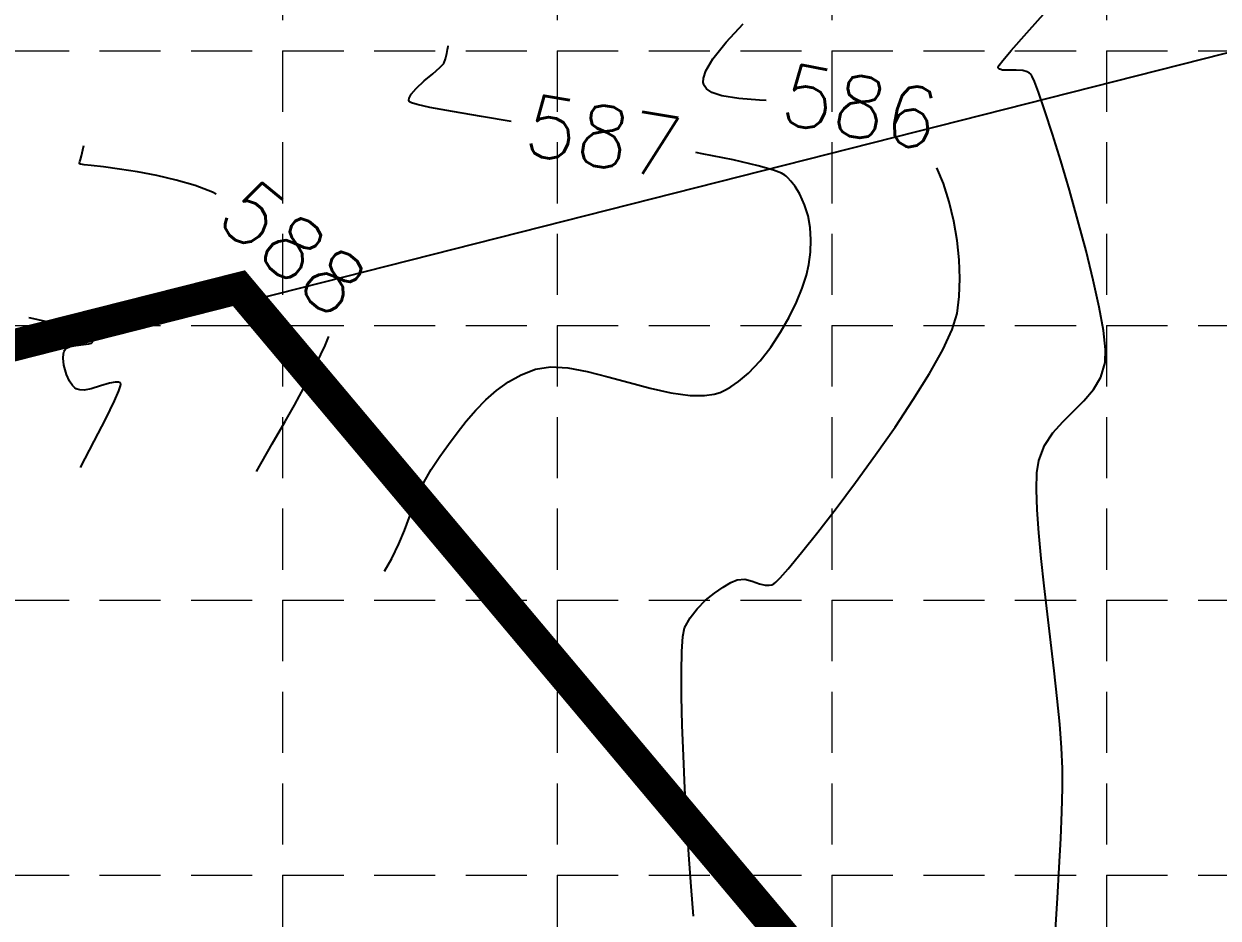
# Model space of a CAD drawing. Header units: inches. Extents: x 2547543 to 2548696, y 7125653 to 7126375.
# Drawn here: x 2548228.6 to 2548306.9, y 7126137.6 to 7126196.1 of the extents above; entities that cross this region are included whole.
import ezdxf

# ---------------------------------------------------------------- set-up
doc = ezdxf.new("R2010")
doc.units = ezdxf.units.IN
doc.header["$MEASUREMENT"] = 0
doc.linetypes.add('HIDDEN', pattern=[0.375, 0.25, -0.125])
for name, color, linetype in [('CONT-MJR', 6, 'Continuous'), ('CONT-MNR', 14, 'Continuous'), ('GRID', 254, 'HIDDEN'), ('LIMITS OF DISTURBANCE', 1, 'HIDDEN'), ('V-AREA', 6, 'Continuous'), ('V-PROP-SUBD-N', 7, 'Continuous')]:
    doc.layers.add(name, color=color, linetype=linetype)
doc.styles.add('L80', font='simplex', dxfattribs={"height": 3.2})

msp = doc.modelspace()

# ---------------------------------------------------------------- linework, layer by layer
at = {"layer": 'CONT-MJR', "color": 35, "elevation": 585}
for points in [[(2548294.350585041, 7126195.540499634), (2548295.635276251, 7126196.959908655)], [(2548292.48214454, 7126193.276319221), (2548292.486156553, 7126193.305451443)], [(2548292.504406761, 7126193.23159874), (2548292.48214454, 7126193.276319221)], [(2548292.553393741, 7126193.423705539), (2548292.792846695, 7126193.741330784)], [(2548294.095188498, 7126193.071813292), (2548293.66781942, 7126193.103273584)], [(2548294.379887577, 7126192.996397784), (2548294.095188498, 7126193.071813292)], [(2548294.53966165, 7126192.910559118), (2548294.379887577, 7126192.996397784)], [(2548296.043243716, 7126188.912119793), (2548295.547052102, 7126190.435447294)], [(2548297.712992261, 7126183.259826157), (2548297.15252074, 7126185.248000335)], [(2548298.714066591, 7126179.352793347), (2548298.242276526, 7126181.269320865)], [(2548299.102055511, 7126177.586552494), (2548298.714066591, 7126179.352793347)], [(2548299.37993634, 7126176.046907193), (2548299.102055511, 7126177.586552494)], [(2548299.500145948, 7126173.952638806), (2548299.521402135, 7126174.810166334)], [(2548299.205054027, 7126172.993442809), (2548299.500145948, 7126173.952638806)], [(2548295.139671716, 7126167.531978602), (2548295.523204461, 7126168.505905026)], [(2548295.031647637, 7126164.308506386), (2548294.985264896, 7126165.635524446)], [(2548296.158646449, 7126153.743209968), (2548295.939737932, 7126155.599719403)], [(2548296.69217795, 7126147.363176379), (2548296.638094706, 7126148.715573497)], [(2548296.688901187, 7126146.069034855), (2548296.69217795, 7126147.363176379)], [(2548296.649126261, 7126144.525668848), (2548296.688901187, 7126146.069034855)], [(2548296.372040232, 7126138.860886397), (2548296.484573011, 7126140.875528372)]]:
    msp.add_lwpolyline(points, dxfattribs=at)
at = {"layer": 'CONT-MJR', "color": 35, "extrusion": (0.7500663132746869, -0.661362627981442, 0), "elevation": -2801609.661492436}
msp.add_lwpolyline([(7030464.343946638, 585.0000000000005), (7030465.865310263, 585.0000000000005)], dxfattribs=at)
at = {"layer": 'CONT-MJR', "color": 35, "extrusion": (0.7663885454097424, -0.6423773014862365, 0), "elevation": -2624722.698636268}
msp.add_lwpolyline([(7098398.703392197, 585), (7098399.562023564, 585)], dxfattribs=at)
at = {"layer": 'CONT-MJR', "color": 35, "extrusion": (0.8693069770910647, -0.4942725761973802, 0), "elevation": -1307033.485681382}
msp.add_lwpolyline([(7454400.652565604, 585), (7454400.788598211, 585)], dxfattribs=at)
at = {"layer": 'CONT-MJR', "color": 35, "extrusion": (0.6429453328231329, 0.7659120700191054, 0), "elevation": 7096450.181746434}
msp.add_lwpolyline([(2629984.588540595, 585.0000000000009), (2629984.691987856, 585.0000000000009)], dxfattribs=at)
at = {"layer": 'CONT-MJR', "color": 35, "extrusion": (-0.2667737034092264, -0.9637591977093274, 0), "elevation": -7547751.657414168}
msp.add_lwpolyline([(554859.6739706337, 585.0000000000009), (554859.4740758555, 585.0000000000009)], dxfattribs=at)
at = {"layer": 'CONT-MJR', "color": 35, "extrusion": (-0.04152794429171947, -0.9991373428327578, 0), "elevation": -7225871.010650834}
msp.add_lwpolyline([(2250158.681345728, 585.0000000000005), (2250158.322703749, 585.0000000000005)], dxfattribs=at)
at = {"layer": 'CONT-MJR', "color": 35, "extrusion": (0.01201363805304418, -0.9999278336463739, 0), "elevation": -7095064.554124039}
msp.add_lwpolyline([(2633721.271396273, 585), (2633720.738159663, 585)], dxfattribs=at)
at = {"layer": 'CONT-MJR', "color": 35, "extrusion": (0.6325179121034061, 0.7745457319412119, 0), "elevation": 7131404.245514587}
msp.add_lwpolyline([(2533673.913445571, 585.0000000000005), (2533674.001608921, 585.0000000000005)], dxfattribs=at)
at = {"layer": 'CONT-MJR', "color": 35, "extrusion": (0.7747527597575011, 0.6322643128060731, 0), "elevation": 6479935.70844304}
msp.add_lwpolyline([(3909841.797986623, 585), (3909841.84169422, 585)], dxfattribs=at)
at = {"layer": 'CONT-MJR', "color": 35, "extrusion": (0.8720122737419141, 0.4894840083633553, 0), "elevation": 5710301.625698799}
msp.add_lwpolyline([(4966777.983494515, 585.0000000000009), (4966778.132187926, 585.0000000000009)], dxfattribs=at)
at = {"layer": 'CONT-MJR', "color": 35, "extrusion": (0.915193585574199, 0.4030145170137686, 0), "elevation": 5204142.076868122}
msp.add_lwpolyline([(5494845.707811688, 585), (5494846.079514407, 585)], dxfattribs=at)
at = {"layer": 'CONT-MJR', "color": 35, "extrusion": (0.934437953630086, 0.3561259760472654, 0), "elevation": 4919045.639044395}
msp.add_lwpolyline([(5751469.855118863, 585), (5751470.604105016, 585)], dxfattribs=at)
at = {"layer": 'CONT-MJR', "color": 35, "extrusion": (0.9446707965182337, 0.3280199478775735, 0), "elevation": 4744832.999398662}
msp.add_lwpolyline([(5896012.222273933, 585), (5896013.509241663, 585)], dxfattribs=at)
at = {"layer": 'CONT-MJR', "color": 35, "extrusion": (0.9551567477639711, 0.296100636947903, 0), "elevation": 4544091.236894218}
msp.add_lwpolyline([(6052073.506755159, 585.0000000000009), (6052075.343715726, 585.0000000000009)], dxfattribs=at)
at = {"layer": 'CONT-MJR', "color": 35, "extrusion": (0.9588577356543265, 0.2838870246697754, 0), "elevation": 4466485.964740865}
msp.add_lwpolyline([(6109569.354147294, 585), (6109571.345614958, 585)], dxfattribs=at)
at = {"layer": 'CONT-MJR', "color": 35, "extrusion": (0.9664180796430121, 0.2569748924294222, 0), "elevation": 4293971.158774839}
msp.add_lwpolyline([(6232021.750797979, 585.0000000000009), (6232023.81047105, 585.0000000000009)], dxfattribs=at)
at = {"layer": 'CONT-MJR', "color": 35, "extrusion": (0.9935214317652422, 0.1136449058389467, 0), "elevation": 3341643.654363358}
msp.add_lwpolyline([(6790406.14124668, 585.0000000000005), (6790407.386052096, 585.0000000000005)], dxfattribs=at)
at = {"layer": 'CONT-MJR', "color": 35, "extrusion": (0.8613427321051645, -0.508024308325508, 0), "elevation": -1425310.106499044}
msp.add_lwpolyline([(7432674.303810622, 585), (7432675.256680084, 585)], dxfattribs=at)
at = {"layer": 'CONT-MJR', "color": 35, "extrusion": (0.7647745611550155, -0.6442979672559533, 0), "elevation": -2642504.209159581}
msp.add_lwpolyline([(7091777.928554876, 585), (7091778.881972345, 585)], dxfattribs=at)
at = {"layer": 'CONT-MJR', "color": 35, "extrusion": (0.706434783146345, -0.7077781412003176, 0), "elevation": -3243541.957797363}
msp.add_lwpolyline([(6837804.106749008, 585.0000000000009), (6837805.075561326, 585.0000000000009)], dxfattribs=at)
at = {"layer": 'CONT-MJR', "color": 35, "extrusion": (-0.7010399836345341, 0.7131219680711653, 0), "elevation": 3295370.534268998}
msp.add_lwpolyline([(-6812976.525180179, 585), (-6812977.504449667, 585)], dxfattribs=at)
at = {"layer": 'CONT-MJR', "color": 35, "extrusion": (0.7481949410296556, -0.663478959890689, 0), "elevation": -2821441.191671167}
msp.add_lwpolyline([(7022504.673314759, 585.0000000000009), (7022505.656297168, 585.0000000000009)], dxfattribs=at)
at = {"layer": 'CONT-MJR', "color": 35, "extrusion": (0.8352484539157161, -0.5498727309399931, 0), "elevation": -1790025.8416037}
msp.add_lwpolyline([(7353359.445486635, 585.0000000000009), (7353360.440722146, 585.0000000000009)], dxfattribs=at)
at = {"layer": 'CONT-MJR', "color": 35, "extrusion": (0.9885905547388845, -0.1506277367587553, 0), "elevation": 1445822.018660804}
msp.add_lwpolyline([(7428705.026083218, 585.0000000000009), (7428705.84308304, 585.0000000000009)], dxfattribs=at)
at = {"layer": 'CONT-MJR', "color": 35, "extrusion": (0.9995858748224876, -0.02877635931389211, 0), "elevation": 2342174.569293609}
msp.add_lwpolyline([(7196545.163049424, 585.0000000000009), (7196546.252276347, 585.0000000000009)], dxfattribs=at)
at = {"layer": 'CONT-MJR', "color": 35, "extrusion": (0.9973943201362925, 0.07214270690695646, 0), "elevation": 3055755.773676277}
msp.add_lwpolyline([(6923753.377699422, 585.0000000000009), (6923754.904081631, 585.0000000000009)], dxfattribs=at)
at = {"layer": 'CONT-MJR', "color": 35, "extrusion": (0.9954762643276973, 0.0950105634136152, 0), "elevation": 3213828.06941326}
msp.add_lwpolyline([(6851809.269588149, 585.0000000000009), (6851810.95213605, 585.0000000000009)], dxfattribs=at)
at = {"layer": 'CONT-MJR', "color": 35, "extrusion": (0.9940464904239986, 0.1089567569071852, 0), "elevation": 3309567.405014741}
msp.add_lwpolyline([(6806079.655741574, 585.0000000000009), (6806081.451042639, 585.0000000000009)], dxfattribs=at)
at = {"layer": 'CONT-MJR', "color": 35, "extrusion": (0.9931784202194702, 0.1166045694231463, 0), "elevation": 3361854.836109595}
msp.add_lwpolyline([(6780402.898809277, 585.0000000000005), (6780404.76295935, 585.0000000000005)], dxfattribs=at)
at = {"layer": 'CONT-MJR', "color": 35, "extrusion": (0.992871412266164, 0.1191904304237256, 0), "elevation": 3379499.741756731}
msp.add_lwpolyline([(6771623.684417441, 585), (6771625.573281566, 585)], dxfattribs=at)
at = {"layer": 'CONT-MJR', "color": 35, "extrusion": (0.9939278968825244, 0.1100333394870943, 0), "elevation": 3316937.135661133}
msp.add_lwpolyline([(6802483.660783291, 585), (6802485.466512211, 585)], dxfattribs=at)
at = {"layer": 'CONT-MJR', "color": 35, "extrusion": (0.9952981604434361, 0.0968585144316808, 0), "elevation": 3226543.168062929}
msp.add_lwpolyline([(6845820.027676671, 585), (6845821.725825026, 585)], dxfattribs=at)
at = {"layer": 'CONT-MJR', "color": 35, "extrusion": (0.9971715401199008, 0.075159294667426, 0), "elevation": 3076685.19444895}
msp.add_lwpolyline([(6914464.511909306, 585), (6914466.058993359, 585)], dxfattribs=at)
at = {"layer": 'CONT-MJR', "color": 35, "extrusion": (0.9991943341857096, -0.04013330949693183, 0), "elevation": 2260247.809862856}
msp.add_lwpolyline([(7222673.064813711, 585.0000000000005), (7222674.812746204, 585.0000000000005)], dxfattribs=at)
at = {"layer": 'CONT-MJR', "color": 35, "extrusion": (0.9987726115146857, -0.04953050058433464, 0), "elevation": 2192207.41001127}
msp.add_lwpolyline([(7243612.73279122, 585), (7243614.638746801, 585)], dxfattribs=at)
at = {"layer": 'CONT-MJR', "color": 35, "extrusion": (0.998211618271743, -0.05977930367032012, 0), "elevation": 2117743.426408497}
msp.add_lwpolyline([(7265727.90369348, 585.0000000000009), (7265729.987020735, 585.0000000000009)], dxfattribs=at)
at = {"layer": 'CONT-MNR', "color": 35}
for points, elevation in [([(2548274.656458564, 7126194.944354185), (2548275.774181161, 7126196.132504664)], 586), ([(2548273.779012759, 7126193.841868157), (2548274.656458564, 7126194.944354185)], 586), ([(2548256.390724022, 7126194.457220603), (2548256.405527872, 7126194.57133861)], 587), ([(2548256.426542815, 7126194.652941191), (2548256.436312732, 7126194.6908785)], 587), ([(2548255.888026806, 7126193.268802392), (2548256.138614945, 7126193.534895974)], 587), ([(2548256.138614945, 7126193.534895974), (2548256.263414593, 7126193.84960154)], 587), ([(2548273.322999505, 7126193.067800792), (2548273.779012759, 7126193.841868157)], 586), ([(2548273.707002194, 7126191.649324194), (2548273.366668426, 7126191.879552542)], 586), ([(2548253.863553572, 7126191.127754144), (2548253.883900864, 7126191.274524981)], 587), ([(2548253.876140641, 7126191.061972242), (2548253.863553572, 7126191.127754144)], 587), ([(2548274.369905953, 7126191.421145298), (2548273.707002194, 7126191.649324194)], 586), ([(2548277.272183558, 7126191.110336052), (2548276.829897815, 7126191.129458135)], 586), ([(2548256.716171221, 7126190.383586453), (2548255.232613022, 7126190.664967325)], 587), ([(2548260.553832998, 7126189.73789946), (2548258.607222732, 7126190.05786905)], 587), ([(2548273.076594187, 7126187.630958666), (2548272.670261412, 7126187.705185346)], 587), ([(2548232.291545017, 7126186.948913802), (2548232.280708358, 7126186.95374136)], 588), ([(2548232.359626702, 7126186.936513975), (2548232.291545017, 7126186.948913802)], 588), ([(2548232.570077793, 7126186.910261441), (2548232.359626702, 7126186.936513975)], 588), ([(2548233.031353988, 7126186.858758016), (2548232.570077793, 7126186.910261441)], 588), ([(2548237.327317658, 7126186.204477189), (2548236.064249999, 7126186.442566086)], 588), ([(2548278.504791075, 7126186.223649547), (2548278.27659268, 7126186.349606116)], 587), ([(2548240.975386662, 7126185.099850984), (2548239.846988914, 7126185.539711408)], 588), ([(2548278.893564995, 7126185.836919091), (2548278.689064696, 7126186.057617037)], 587), ([(2548279.486931343, 7126184.975736436), (2548279.170893729, 7126185.483829779)], 587), ([(2548241.225134191, 7126184.968157022), (2548240.975386662, 7126185.099850984)], 588), ([(2548289.571293965, 7126183.217064438), (2548289.270196206, 7126184.466975979)], 586), ([(2548289.922311277, 7126180.680353783), (2548289.789378826, 7126181.946331564)], 586), ([(2548279.909025336, 7126179.663993142), (2548280.077452181, 7126180.380791661)], 587), ([(2548231.943919878, 7126176.203574832), (2548231.517933834, 7126176.315713354)], 589), ([(2548232.359592358, 7126176.001742227), (2548231.943919878, 7126176.203574832)], 589), ([(2548232.755234327, 7126175.771255219), (2548232.359592358, 7126176.001742227)], 589), ([(2548288.845313224, 7126174.785873113), (2548289.466941215, 7126176.117271354)], 586), ([(2548232.878160051, 7126175.175999772), (2548233.056040909, 7126175.228613304)], 589), ([(2548233.107494488, 7126175.441383102), (2548232.998036286, 7126175.580687065)], 589), ([(2548233.056040909, 7126175.228613304), (2548233.120626958, 7126175.279126537)], 589), ([(2548233.135287154, 7126175.352819456), (2548233.107494488, 7126175.441383102)], 589), ([(2548233.133512158, 7126175.310345494), (2548233.135287154, 7126175.352819456)], 589), ([(2548248.580142245, 7126175.605155163), (2548248.595067907, 7126175.652582337)], 588), ([(2548231.215013013, 7126174.528667727), (2548231.253974964, 7126174.683143649)], 589), ([(2548231.253974964, 7126174.683143649), (2548231.281959305, 7126174.746216824)], 589), ([(2548231.281959305, 7126174.746216824), (2548231.318836038, 7126174.80094784)], 589), ([(2548231.318836038, 7126174.80094784), (2548231.425407266, 7126174.892607179)], 589), ([(2548232.030731772, 7126175.073074238), (2548232.534686765, 7126175.130438451)], 589), ([(2548276.121258094, 7126173.249468036), (2548276.88725898, 7126174.057870832)], 587), ([(2548231.621633729, 7126172.720282024), (2548231.412295082, 7126173.171129439)], 589), ([(2548266.897819464, 7126173.021386949), (2548268.289827463, 7126172.63730637)], 587), ([(2548275.469090638, 7126172.697553217), (2548276.121258094, 7126173.249468036)], 587), ([(2548232.046604052, 7126172.235476821), (2548231.967334779, 7126172.293848172)], 589), ([(2548234.614197194, 7126172.673542218), (2548234.226099984, 7126172.5938806)], 589), ([(2548234.557377981, 7126171.435597396), (2548234.848375896, 7126172.10138709)], 589), ([(2548234.833909879, 7126172.663636289), (2548234.614197194, 7126172.673542218)], 589), ([(2548234.848375896, 7126172.10138709), (2548234.960582698, 7126172.42137378)], 589), ([(2548234.9731222, 7126172.571362507), (2548234.936736714, 7126172.612531641)], 589), ([(2548234.980503981, 7126172.541158516), (2548234.9731222, 7126172.571362507)], 589), ([(2548268.289827463, 7126172.63730637), (2548269.682414027, 7126172.265458604)], 587), ([(2548269.682414027, 7126172.265458604), (2548271.034381448, 7126171.964416792)], 587), ([(2548274.611227379, 7126172.157084517), (2548274.959622908, 7126172.351287651)], 587), ([(2548274.959622908, 7126172.351287651), (2548275.469090638, 7126172.697553217)], 587), ([(2548233.992721919, 7126170.267820714), (2548234.557377981, 7126171.435597396)], 589), ([(2548246.368467694, 7126171.160948893), (2548246.699008447, 7126171.760857239)], 588), ([(2548285.724533331, 7126169.725839444), (2548286.919836791, 7126171.527568436)], 586), ([(2548257.030510852, 7126169.346315665), (2548257.621789468, 7126170.101091865)], 587), ([(2548284.446549697, 7126167.89251098), (2548285.724533331, 7126169.725839444)], 586), ([(2548283.140158383, 7126166.090171767), (2548284.446549697, 7126167.89251098)], 586), ([(2548254.859444866, 7126166.140095083), (2548255.312067542, 7126166.948923087)], 587), ([(2548254.17706435, 7126164.568164749), (2548254.492519284, 7126165.352301624)], 587), ([(2548252.745422203, 7126161.120623969), (2548253.197258991, 7126162.063914072)], 587), ([(2548252.264350648, 7126160.285195349), (2548252.745422203, 7126161.120623969)], 587), ([(2548278.186450815, 7126159.845113266), (2548278.715966151, 7126160.442481859)], 586), ([(2548275.874454534, 7126159.748584888), (2548276.3576034, 7126159.627931379)], 586), ([(2548273.883387639, 7126158.851342704), (2548274.452802457, 7126159.242316818)], 586), ([(2548274.452802457, 7126159.242316818), (2548274.967519105, 7126159.532667712)], 586), ([(2548277.202817869, 7126159.366302007), (2548277.476100967, 7126159.358785983)], 586), ([(2548277.476100967, 7126159.358785983), (2548277.655605176, 7126159.397048486)], 586), ([(2548277.744508737, 7126159.431879183), (2548277.78554849, 7126159.456761307)], 586), ([(2548271.931874377, 7126156.56561686), (2548272.283518019, 7126157.216882448)], 586), ([(2548272.283518019, 7126157.216882448), (2548272.755089033, 7126157.824405379)], 586), ([(2548271.722494225, 7126153.688705877), (2548271.749184543, 7126155.02288028)], 586), ([(2548271.733419066, 7126152.061948439), (2548271.722494225, 7126153.688705877)], 586), ([(2548271.777843135, 7126150.204573743), (2548271.733419066, 7126152.061948439)], 586), ([(2548271.950725237, 7126146.045835696), (2548271.851650502, 7126148.178547569)], 586), ([(2548272.208213087, 7126141.708217975), (2548272.070951409, 7126143.868403906)], 586), ([(2548272.358394341, 7126139.627243683), (2548272.208213087, 7126141.708217975)], 586), ([(2548272.517379242, 7126137.687446811), (2548272.358394341, 7126139.627243683)], 586)]:
    msp.add_lwpolyline(points, dxfattribs=dict(at, elevation=elevation))
at = {"layer": 'CONT-MNR', "color": 35, "extrusion": (0.9716968409484412, -0.2362313469690671, 0), "elevation": 792702.1892329864}
msp.add_lwpolyline([(7526478.061172819, 587), (7526478.408236613, 587)], dxfattribs=at)
at = {"layer": 'CONT-MNR', "color": 35, "extrusion": (0.9862402733947752, -0.1653182480375328, 0), "elevation": 1335103.096625156}
msp.add_lwpolyline([(7449412.977668013, 587), (7449413.25181852, 587)], dxfattribs=at)
at = {"layer": 'CONT-MNR', "color": 35, "extrusion": (0.9684029266653786, -0.2493908010050278, 0), "elevation": 690531.5887431717}
msp.add_lwpolyline([(7536539.385012032, 587.0000000000009), (7536539.469277143, 587.0000000000009)], dxfattribs=at)
at = {"layer": 'CONT-MNR', "color": 35, "extrusion": (0.6455741422958307, -0.7636976016716321, 0), "elevation": -3797168.59916971}
msp.add_lwpolyline([(6546582.402322485, 587.0000000000005), (6546583.017473111, 587.0000000000005)], dxfattribs=at)
at = {"layer": 'CONT-MNR', "color": 35, "extrusion": (0.6441249161422633, -0.764920317683301, 0), "elevation": -3809574.907694233}
msp.add_lwpolyline([(6539369.994520673, 587.0000000000005), (6539370.729939188, 587.0000000000005)], dxfattribs=at)
at = {"layer": 'CONT-MNR', "color": 35, "extrusion": (0.9994461521662282, -0.03327745363035575, 0), "elevation": 2309720.26243871}
msp.add_lwpolyline([(7207045.508397348, 586), (7207045.788956482, 586)], dxfattribs=at)
at = {"layer": 'CONT-MNR', "color": 35, "extrusion": (0.9502591060441986, -0.3114604812493564, 0), "elevation": 201992.4074967266}
msp.add_lwpolyline([(7565415.769285194, 586.0000000000009), (7565416.289643068, 586.0000000000009)], dxfattribs=at)
at = {"layer": 'CONT-MNR', "color": 35, "extrusion": (0.7677242388300692, -0.6407803782207996, 0), "elevation": -2609967.328894084}
msp.add_lwpolyline([(7103821.135467113, 587.0000000000009), (7103821.625213016, 587.0000000000009)], dxfattribs=at)
at = {"layer": 'CONT-MNR', "color": 35, "extrusion": (0.6839727002696413, -0.7295076046799345, 0), "elevation": -3455674.792106422}
msp.add_lwpolyline([(6733091.628066475, 587.0000000000009), (6733092.352980984, 587.0000000000009)], dxfattribs=at)
at = {"layer": 'CONT-MNR', "color": 35, "extrusion": (0.9761128467274965, 0.2172641490295696, 0), "elevation": 4035668.264582833}
msp.add_lwpolyline([(6402319.320790744, 586.0000000000009), (6402319.447596266, 586.0000000000009)], dxfattribs=at)
at = {"layer": 'CONT-MNR', "color": 35, "extrusion": (0.9188088828736097, 0.3947027194643449, 0), "elevation": 5154103.461572124}
msp.add_lwpolyline([(5541798.199562961, 586), (5541798.312329822, 586)], dxfattribs=at)
at = {"layer": 'CONT-MNR', "color": 35, "extrusion": (0.7927200205645565, 0.6095858996040913, 0), "elevation": 6364093.403277913}
msp.add_lwpolyline([(4095683.460648148, 586.0000000000009), (4095683.69526061, 586.0000000000009)], dxfattribs=at)
at = {"layer": 'CONT-MNR', "color": 35, "extrusion": (0.7808426842406303, 0.6247277026576359, 0), "elevation": 6441714.367617547}
msp.add_lwpolyline([(3972469.33106727, 587.0000000000009), (3972469.367412235, 587.0000000000009)], dxfattribs=at)
at = {"layer": 'CONT-MNR', "color": 35, "extrusion": (0.8896675608983108, -0.456608838159371, 0), "elevation": -986783.100922571}
msp.add_lwpolyline([(7503496.454964545, 587.0000000000009), (7503496.737810805, 587.0000000000009)], dxfattribs=at)
at = {"layer": 'CONT-MNR', "color": 35, "extrusion": (-0.4567512513751097, -0.8895944550002947, 0), "elevation": -7503338.185876315}
msp.add_lwpolyline([(-987983.9919898692, 587), (-987984.1337848892, 587)], dxfattribs=at)
at = {"layer": 'CONT-MNR', "color": 35, "extrusion": (-0.2928075697304018, -0.9561713900282605, 0), "elevation": -7560007.992382602}
msp.add_lwpolyline([(349965.3309762371, 587), (349964.9341992505, 587)], dxfattribs=at)
at = {"layer": 'CONT-MNR', "color": 35, "extrusion": (-0.1642222851293849, -0.9864233579284724, 0), "elevation": -7447925.111049818}
msp.add_lwpolyline([(1343399.046321531, 586), (1343397.921435792, 586)], dxfattribs=at)
at = {"layer": 'CONT-MNR', "color": 35, "extrusion": (-0.07895709076324246, -0.996878015515542, 0), "elevation": -7305147.796266796}
msp.add_lwpolyline([(1977657.829367932, 586), (1977656.474760574, 586)], dxfattribs=at)
at = {"layer": 'CONT-MNR', "color": 35, "extrusion": (-0.2209991147698042, -0.975274008302776, 0), "elevation": -7513150.68436751}
msp.add_lwpolyline([(910365.2662504041, 587.0000000000009), (910364.4170123413, 587.0000000000009)], dxfattribs=at)
at = {"layer": 'CONT-MNR', "color": 35, "extrusion": (-0.1697419493818136, -0.9854885441343607, 0), "elevation": -7455325.048873097}
msp.add_lwpolyline([(1301666.272821793, 587), (1301664.353924286, 587)], dxfattribs=at)
at = {"layer": 'CONT-MNR', "color": 35, "extrusion": (0.977638759064144, -0.2102913616283867, 0), "elevation": 992675.0869981966}
msp.add_lwpolyline([(7502708.362830848, 588.0000000000009), (7502708.750342984, 588.0000000000009)], dxfattribs=at)
at = {"layer": 'CONT-MNR', "color": 35, "extrusion": (0.9776387591308869, -0.2102913613181001, 0), "elevation": 992675.0893794335}
msp.add_lwpolyline([(7502708.750027925, 588), (7502709.053581131, 588)], dxfattribs=at)
at = {"layer": 'CONT-MNR', "color": 35, "extrusion": (0.9552604272187047, -0.2957659821378005, 0), "elevation": 326541.7433196618}
msp.add_lwpolyline([(7561044.88386541, 588), (7561044.980232565, 588)], dxfattribs=at)
at = {"layer": 'CONT-MNR', "color": 35, "extrusion": (0.9999920649811629, 0.003983713683189256, 0), "elevation": 2576600.739788322}
msp.add_lwpolyline([(7115979.000968312, 588.0000000000005), (7115979.05236376, 588.0000000000005)], dxfattribs=at)
at = {"layer": 'CONT-MNR', "color": 35, "extrusion": (0.9186830604710066, 0.3949954865610809, 0), "elevation": 5155829.513550464}
msp.add_lwpolyline([(5540166.990562625, 588), (5540167.013881597, 588)], dxfattribs=at)
at = {"layer": 'CONT-MNR', "color": 35, "extrusion": (0.9472043368253245, -0.320630541744384, 0), "elevation": 128823.4491907149}
msp.add_lwpolyline([(7566996.446554532, 588.0000000000005), (7566996.586674483, 588.0000000000005)], dxfattribs=at)
at = {"layer": 'CONT-MNR', "color": 35, "extrusion": (0.9776387593128455, -0.2102913604721799, 0), "elevation": 992675.0958712925}
msp.add_lwpolyline([(7502708.109598936, 588.0000000000009), (7502708.361656854, 588.0000000000009)], dxfattribs=at)
at = {"layer": 'CONT-MNR', "color": 35, "extrusion": (-0.1968470984033481, -0.9804341996534918, 0), "elevation": -7488378.227606511}
msp.add_lwpolyline([(1095646.783311728, 587.0000000000005), (1095644.71651712, 587.0000000000005)], dxfattribs=at)
at = {"layer": 'CONT-MNR', "color": 35, "extrusion": (-0.2266330872799746, -0.9739802070627244, 0), "elevation": -7518288.761932708}
msp.add_lwpolyline([(866941.403089562, 587), (866939.7012877674, 587)], dxfattribs=at)
at = {"layer": 'CONT-MNR', "color": 35, "extrusion": (-0.1157397905761961, -0.9932795683378262, 0), "elevation": -7373227.764350107}
msp.add_lwpolyline([(1706325.257132766, 588), (1706324.430767986, 588)], dxfattribs=at)
at = {"layer": 'CONT-MNR', "color": 35, "extrusion": (-0.1311153602750871, -0.9913671178226229, 0), "elevation": -7398779.832006597}
msp.add_lwpolyline([(1591883.746048343, 588), (1591882.70472575, 588)], dxfattribs=at)
at = {"layer": 'CONT-MNR', "color": 35, "extrusion": (-0.1541144753282706, -0.9880529988286518, 0), "elevation": -7433769.948843969}
msp.add_lwpolyline([(1419543.800318026, 588), (1419542.606301326, 588)], dxfattribs=at)
at = {"layer": 'CONT-MNR', "color": 35, "extrusion": (-0.2269094234480648, -0.9739158657453256, 0), "elevation": -7518524.86954629}
msp.add_lwpolyline([(864771.27634126, 588.0000000000009), (864769.95971766, 588.0000000000009)], dxfattribs=at)
at = {"layer": 'CONT-MNR', "color": 35, "extrusion": (-0.2778045871577935, -0.9606376066728222, 0), "elevation": -7553606.042580857}
msp.add_lwpolyline([(468284.1316843657, 587.0000000000005), (468283.0956596003, 587.0000000000005)], dxfattribs=at)
at = {"layer": 'CONT-MNR', "color": 35, "extrusion": (0.3600332669981702, 0.9329394656967968, 0), "elevation": 7565765.438599464}
msp.add_lwpolyline([(188274.7788753267, 587.0000000000005), (188275.3371931822, 587.0000000000005)], dxfattribs=at)
at = {"layer": 'CONT-MNR', "color": 35, "extrusion": (-0.6216929658244998, -0.7832610396568549, 0), "elevation": -7165910.85171449}
msp.add_lwpolyline([(-2434332.480300848, 587.0000000000005), (-2434332.577400507, 587.0000000000005)], dxfattribs=at)
at = {"layer": 'CONT-MNR', "color": 35, "extrusion": (0.926176017172946, 0.3770914812265839, 0), "elevation": 5047387.963083001}
msp.add_lwpolyline([(5639164.230475092, 586.0000000000009), (5639165.342238434, 586.0000000000009)], dxfattribs=at)
at = {"layer": 'CONT-MNR', "color": 35, "extrusion": (-0.2836446162864157, -0.9589294716775223, 0), "elevation": -7556303.848276384}
msp.add_lwpolyline([(422278.1271834425, 588), (422276.8367959014, 588)], dxfattribs=at)
at = {"layer": 'CONT-MNR', "color": 35, "extrusion": (-0.6986170972661492, -0.7154957382175102, 0), "elevation": -6879026.814749598}
msp.add_lwpolyline([(-3155192.876334623, 587), (-3155193.027585339, 587)], dxfattribs=at)
at = {"layer": 'CONT-MNR', "color": 35, "extrusion": (0.7864249954203115, 0.61768578304682, 0), "elevation": 6405773.896016056}
msp.add_lwpolyline([(4030174.571389731, 587), (4030175.020370008, 587)], dxfattribs=at)
at = {"layer": 'CONT-MNR', "color": 35, "extrusion": (0.9531463557678106, 0.3025095444552825, 0), "elevation": 4584631.448138944}
msp.add_lwpolyline([(6021414.928959997, 586.0000000000009), (6021416.191634688, 586.0000000000009)], dxfattribs=at)
at = {"layer": 'CONT-MNR', "color": 35, "extrusion": (0.910852204667144, 0.4127326752911664, 0), "elevation": 5262315.378434889}
msp.add_lwpolyline([(5439142.331909967, 587.0000000000009), (5439143.085984638, 587.0000000000009)], dxfattribs=at)
at = {"layer": 'CONT-MNR', "color": 35, "extrusion": (0.957359154604562, 0.2889004138017779, 0), "elevation": 4498376.583151683}
msp.add_lwpolyline([(6086117.911843448, 587.0000000000009), (6086118.678192194, 587.0000000000009)], dxfattribs=at)
at = {"layer": 'CONT-MNR', "color": 35, "extrusion": (0.984919357944209, 0.1730140408948569, 0), "elevation": 3742780.133774349}
msp.add_lwpolyline([(6577827.127435144, 587.0000000000009), (6577827.908278926, 587.0000000000009)], dxfattribs=at)
at = {"layer": 'CONT-MNR', "color": 35, "extrusion": (0.9855905998266797, 0.1691483654466864, 0), "elevation": 3716952.490143751}
msp.add_lwpolyline([(6592458.886401077, 586), (6592460.175712148, 586)], dxfattribs=at)
at = {"layer": 'CONT-MNR', "color": 35, "extrusion": (0.9978302567558665, 0.06583903631222028, 0), "elevation": 3011932.048232912}
msp.add_lwpolyline([(6942943.694787249, 587.0000000000009), (6942944.489553775, 587.0000000000009)], dxfattribs=at)
at = {"layer": 'CONT-MNR', "color": 35, "extrusion": (0.9994424560005755, -0.03338827853510607, 0), "elevation": 2308928.479368777}
msp.add_lwpolyline([(7207290.716389701, 587), (7207291.522431869, 587)], dxfattribs=at)
at = {"layer": 'CONT-MNR', "color": 35, "extrusion": (0.992006126556798, -0.1261897177815146, 0), "elevation": 1628658.75790293}
msp.add_lwpolyline([(7390781.34049613, 587.0000000000009), (7390782.153717122, 587.0000000000009)], dxfattribs=at)
at = {"layer": 'CONT-MNR', "color": 35, "extrusion": (0.999318542223059, 0.03691139619657047, 0), "elevation": 2809590.648786702}
msp.add_lwpolyline([(7027262.313674229, 586), (7027263.550163109, 586)], dxfattribs=at)
at = {"layer": 'CONT-MNR', "color": 35, "extrusion": (0.9496604966114773, -0.313280930118069, 0), "elevation": 187504.570585812}
msp.add_lwpolyline([(7565777.933911054, 587.0000000000009), (7565778.818750983, 587.0000000000009)], dxfattribs=at)
at = {"layer": 'CONT-MNR', "color": 35, "extrusion": (0.9993117949294977, -0.03709361824876986, 0), "elevation": 2282200.441980542}
msp.add_lwpolyline([(7215799.286587949, 586), (7215800.467138734, 586)], dxfattribs=at)
at = {"layer": 'CONT-MNR', "color": 35, "extrusion": (0.9259130049811387, -0.3777368226779034, 0), "elevation": -332334.8952649343}
msp.add_lwpolyline([(7560799.698934509, 587), (7560800.70010017, 587)], dxfattribs=at)
at = {"layer": 'CONT-MNR', "color": 35, "extrusion": (0.9006421437607794, -0.4345615363581866, 0), "elevation": -801675.1252494385}
msp.add_lwpolyline([(7525519.200589588, 587), (7525520.285241097, 587)], dxfattribs=at)
at = {"layer": 'CONT-MNR', "color": 35, "extrusion": (0.9924899460186506, -0.1223262320677632, 0), "elevation": 1657433.593073459}
msp.add_lwpolyline([(7384381.879593092, 586.0000000000009), (7384382.986157406, 586.0000000000009)], dxfattribs=at)
at = {"layer": 'CONT-MNR', "color": 35, "extrusion": (0.2056500571915186, 0.9786255943807751, 0), "elevation": 7497902.509016191}
msp.add_lwpolyline([(-1028263.515333135, 589.0000000000009), (-1028263.394450532, 589.0000000000009)], dxfattribs=at)
at = {"layer": 'CONT-MNR', "color": 35, "extrusion": (-0.2094636953435369, -0.9778164246590614, 0), "elevation": -7501854.246094023}
msp.add_lwpolyline([(999026.3945718384, 589.0000000000005), (999024.9056142748, 589.0000000000005)], dxfattribs=at)
at = {"layer": 'CONT-MNR', "color": 35, "extrusion": (0.8716290004582807, -0.4901661815752884, 0), "elevation": -1271857.24211585}
msp.add_lwpolyline([(7460461.410250785, 587), (7460462.546019765, 587)], dxfattribs=at)
at = {"layer": 'CONT-MNR', "color": 35, "extrusion": (0.9560469575969139, -0.2932135993941697, 0), "elevation": 346792.6426835072}
msp.add_lwpolyline([(7560152.123117154, 586), (7560153.220807878, 586)], dxfattribs=at)
at = {"layer": 'CONT-MNR', "color": 35, "extrusion": (-0.2183719470760898, -0.9758656120236011, 0), "elevation": -7510652.689893577}
msp.add_lwpolyline([(930574.5125564898, 589.0000000000009), (930573.4997755322, 589.0000000000009)], dxfattribs=at)
at = {"layer": 'CONT-MNR', "color": 35, "extrusion": (-0.6174111891122075, -0.7866405936379396, 0), "elevation": -7179046.554612411}
msp.add_lwpolyline([(-2395237.020791327, 589), (-2395237.329448114, 589)], dxfattribs=at)
at = {"layer": 'CONT-MNR', "color": 35, "extrusion": (0.9243615421611101, -0.3815176789790143, 0), "elevation": -363273.155321233}
msp.add_lwpolyline([(7559358.356402833, 589), (7559358.390176367, 589)], dxfattribs=at)
at = {"layer": 'CONT-MNR', "color": 35, "extrusion": (0.9277348712791587, -0.3732398807906827, 0), "elevation": -295673.8648760207}
msp.add_lwpolyline([(7562309.028246502, 588), (7562309.604038622, 588)], dxfattribs=at)
at = {"layer": 'CONT-MNR', "color": 35, "extrusion": (0.8359773055755485, -0.54876401536785, 0), "elevation": -1780286.152604563}
msp.add_lwpolyline([(7355723.588404529, 587), (7355724.744238872, 587)], dxfattribs=at)
at = {"layer": 'CONT-MNR', "color": 35, "extrusion": (0.9981711687128532, -0.0604509549173296, 0), "elevation": 2112786.874874599}
msp.add_lwpolyline([(7267184.677909367, 589.0000000000009), (7267184.968029717, 589.0000000000009)], dxfattribs=at)
at = {"layer": 'CONT-MNR', "color": 35, "extrusion": (-0.4036124085770779, 0.9149300648916343, 0), "elevation": 5491453.833701797}
msp.add_lwpolyline([(-5207666.155753455, 589.0000000000009), (-5207666.402618142, 589.0000000000009)], dxfattribs=at)
at = {"layer": 'CONT-MNR', "color": 35, "extrusion": (0.2083372490672068, -0.9780570487712404, 0), "elevation": -6438914.109730568}
msp.add_lwpolyline([(3976963.622683574, 589), (3976964.010657449, 589)], dxfattribs=at)
at = {"layer": 'CONT-MNR', "color": 35, "extrusion": (0.1314969593524273, -0.9913165738960821, 0), "elevation": -6729210.685255476}
msp.add_lwpolyline([(3463175.507241757, 589.0000000000009), (3463175.853723694, 589.0000000000009)], dxfattribs=at)
at = {"layer": 'CONT-MNR', "color": 35, "extrusion": (0.8965274268527568, -0.4429882311086547, 0), "elevation": -872237.1207111096}
msp.add_lwpolyline([(7517654.08162516, 588), (7517654.788503657, 588)], dxfattribs=at)
at = {"layer": 'CONT-MNR', "color": 35, "extrusion": (0.9089432511628449, -0.4169198558062658, 0), "elevation": -654830.7291742684}
msp.add_lwpolyline([(7539703.431169393, 588), (7539704.078357344, 588)], dxfattribs=at)
at = {"layer": 'CONT-MNR', "color": 35, "extrusion": (0.7895270470876843, -0.613715766391089, 0), "elevation": -2361511.847403117}
msp.add_lwpolyline([(7190224.863784464, 587.0000000000009), (7190226.01096385, 587.0000000000009)], dxfattribs=at)
at = {"layer": 'CONT-MNR', "color": 35, "extrusion": (0.8728182721128961, -0.4880453502143615, 0), "elevation": -1253703.40224934}
msp.add_lwpolyline([(7463534.308606816, 586.0000000000009), (7463536.085338503, 586.0000000000009)], dxfattribs=at)
at = {"layer": 'CONT-MNR', "color": 35, "extrusion": (0.9944469168168091, 0.1052393920238162, 0), "elevation": 3284034.902041726}
msp.add_lwpolyline([(6818427.238334958, 589), (6818427.698792064, 589)], dxfattribs=at)
at = {"layer": 'CONT-MNR', "color": 35, "extrusion": (0.9647698162603217, 0.2630954230560187, 0), "elevation": 4333320.296657458}
msp.add_lwpolyline([(6204688.759487377, 589.0000000000009), (6204689.391812684, 589.0000000000009)], dxfattribs=at)
at = {"layer": 'CONT-MNR', "color": 35, "extrusion": (0.8893099814510942, -0.4573048839575788, 0), "elevation": -992651.9170864709}
msp.add_lwpolyline([(7502702.935730097, 588.0000000000009), (7502703.689819182, 588.0000000000009)], dxfattribs=at)
at = {"layer": 'CONT-MNR', "color": 35, "extrusion": (-0.1543288367005897, 0.9880195393627815, 0), "elevation": 6647528.332673249}
msp.add_lwpolyline([(-3617506.872736628, 587.0000000000009), (-3617507.862308823, 587.0000000000009)], dxfattribs=at)
at = {"layer": 'CONT-MNR', "color": 35, "extrusion": (-0.06054923039989822, -0.9981652121257183, 0), "elevation": -7267394.016086997}
msp.add_lwpolyline([(2112103.284051846, 587.0000000000009), (2112104.429239082, 587.0000000000009)], dxfattribs=at)
at = {"layer": 'CONT-MNR', "color": 35, "extrusion": (0.8864245097108873, -0.4628731884477792, 0), "elevation": -1039685.515161213}
msp.add_lwpolyline([(7496329.193600768, 588.0000000000009), (7496329.982056049, 588.0000000000009)], dxfattribs=at)
at = {"layer": 'CONT-MNR', "color": 35, "extrusion": (-0.4820467811341375, 0.8761454792431546, 0), "elevation": 5015183.259363584}
msp.add_lwpolyline([(-5667795.412257804, 587), (-5667796.378321055, 587)], dxfattribs=at)
at = {"layer": 'CONT-MNR', "color": 35, "extrusion": (0.3671452144075568, -0.9301636369680495, 0), "elevation": -5692925.211474898}
msp.add_lwpolyline([(4986640.296598858, 587.0000000000009), (4986641.298965042, 587.0000000000009)], dxfattribs=at)
at = {"layer": 'CONT-MNR', "color": 35, "extrusion": (0.180700451865704, 0.9835381775485539, 0), "elevation": 7469336.294453944}
msp.add_lwpolyline([(-1218612.418048298, 587.0000000000009), (-1218613.706516582, 587.0000000000009)], dxfattribs=at)
at = {"layer": 'CONT-MNR', "color": 35, "extrusion": (-0.2426589149243039, -0.9701116693493381, 0), "elevation": -7531543.286212303}
msp.add_lwpolyline([(742872.6494274545, 587), (742874.0412586944, 587)], dxfattribs=at)
at = {"layer": 'CONT-MNR', "color": 35, "extrusion": (0.8499750235287239, -0.5268229867586885, 0), "elevation": -1588250.733662114}
msp.add_lwpolyline([(7399563.938041223, 586), (7399565.946971776, 586)], dxfattribs=at)
at = {"layer": 'CONT-MNR', "color": 35, "extrusion": (0.8180795606343723, 0.5751050621167166, 0), "elevation": 6182954.21037298}
msp.add_lwpolyline([(4364275.000473013, 589), (4364275.34296552, 589)], dxfattribs=at)
at = {"layer": 'CONT-MNR', "color": 35, "extrusion": (-0.7011270846584715, -0.7130363322849073, 0), "elevation": -6867854.205926782}
msp.add_lwpolyline([(-3179370.429360197, 589.0000000000009), (-3179370.637949673, 589.0000000000009)], dxfattribs=at)
at = {"layer": 'CONT-MNR', "color": 35, "extrusion": (0.475907407852998, 0.8794953889308574, 0), "elevation": 7480158.129736237}
msp.add_lwpolyline([(1150239.740293786, 589), (1150239.821585672, 589)], dxfattribs=at)
at = {"layer": 'CONT-MNR', "color": 35, "extrusion": (0.2708967713968838, 0.9626084038936834, 0), "elevation": 7550021.097786107}
msp.add_lwpolyline([(-522492.7836492904, 589.0000000000009), (-522492.6114262657, 589.0000000000009)], dxfattribs=at)
at = {"layer": 'CONT-MNR', "color": 35, "extrusion": (-0.01525091922973072, -0.999883697968243, 0), "elevation": -7164206.246575137}
msp.add_lwpolyline([(2439255.539433684, 589.0000000000009), (2439255.243412356, 589.0000000000009)], dxfattribs=at)
at = {"layer": 'CONT-MNR', "color": 35, "extrusion": (0.182148966658709, -0.9832709463546478, 0), "elevation": -6542800.098280663}
msp.add_lwpolyline([(3803628.416550414, 589.0000000000009), (3803627.952897426, 589.0000000000009)], dxfattribs=at)
at = {"layer": 'CONT-MNR', "color": 35, "extrusion": (0.2871791816404292, -0.9578768802055583, 0), "elevation": -6094196.145710264}
msp.add_lwpolyline([(4487382.456737022, 589), (4487381.819598304, 589)], dxfattribs=at)
at = {"layer": 'CONT-MNR', "color": 35, "extrusion": (0.2976350681352871, -0.9546797191813091, 0), "elevation": -6044768.583253535}
msp.add_lwpolyline([(4553746.400904803, 589.0000000000009), (4553745.793336743, 589.0000000000009)], dxfattribs=at)
at = {"layer": 'CONT-MNR', "color": 35, "extrusion": (-0.445061086291297, -0.8955002118755812, 0), "elevation": -7515609.293453527}
msp.add_lwpolyline([(-889637.1982761365, 589), (-889637.3131022798, 589)], dxfattribs=at)
at = {"layer": 'CONT-MNR', "color": 35, "extrusion": (0.986451073507371, -0.1640557209491799, 0), "elevation": 1344619.758219178}
msp.add_lwpolyline([(7447672.958669085, 589), (7447673.080099067, 589)], dxfattribs=at)
at = {"layer": 'CONT-MNR', "color": 35, "extrusion": (0.8873245415810842, -0.4611454845359746, 0), "elevation": -1025080.095513911}
msp.add_lwpolyline([(7498339.549662165, 588), (7498340.359509453, 588)], dxfattribs=at)
at = {"layer": 'CONT-MNR', "color": 35, "extrusion": (-0.6587601673818276, 0.7523530034970728, 0), "elevation": 3682705.075201883}
msp.add_lwpolyline([(-6611628.169028798, 587), (-6611629.111980651, 587)], dxfattribs=at)
at = {"layer": 'CONT-MNR', "color": 35, "extrusion": (0.580242525555555, -0.8144437436293014, 0), "elevation": -4325257.711972479}
msp.add_lwpolyline([(6210322.206643578, 587), (6210323.154654189, 587)], dxfattribs=at)
at = {"layer": 'CONT-MNR', "color": 35, "extrusion": (0.4345577249005889, -0.9006439827863306, 0), "elevation": -5310771.656100756}
msp.add_lwpolyline([(5391821.158800231, 587.0000000000009), (5391821.354921686, 587.0000000000009)], dxfattribs=at)
at = {"layer": 'CONT-MNR', "color": 35, "extrusion": (0.7179084089288673, -0.6961375700170349, 0), "elevation": -3131379.222177646}
msp.add_lwpolyline([(6889876.257992909, 587), (6889877.203791583, 587)], dxfattribs=at)
at = {"layer": 'CONT-MNR', "color": 35, "extrusion": (-0.1339338008896968, -0.99099028097113, 0), "elevation": -7403266.782597811}
msp.add_lwpolyline([(1570876.531364324, 587), (1570877.813062636, 587)], dxfattribs=at)
at = {"layer": 'CONT-MNR', "color": 35, "extrusion": (-0.005181153193137939, -0.9999865777357161, 0), "elevation": -7139279.132580543}
msp.add_lwpolyline([(2511316.313208801, 587.0000000000009), (2511317.242748742, 587.0000000000009)], dxfattribs=at)
at = {"layer": 'CONT-MNR', "color": 35, "extrusion": (0.1459698203572674, -0.9892890434776214, 0), "elevation": -6677872.68554948}
msp.add_lwpolyline([(3561184.805962661, 587.0000000000005), (3561185.445604425, 587.0000000000005)], dxfattribs=at)
at = {"layer": 'CONT-MNR', "color": 35, "extrusion": (0.2863785875275101, -0.9581165402004854, 0), "elevation": -6097932.077169457}
msp.add_lwpolyline([(4482326.378636479, 587.0000000000009), (4482326.781793515, 587.0000000000009)], dxfattribs=at)
at = {"layer": 'CONT-MNR', "color": 35, "extrusion": (0.3823751068952514, -0.9240071848350775, 0), "elevation": -5610237.485442789}
msp.add_lwpolyline([(5079494.497830285, 587), (5079494.694225162, 587)], dxfattribs=at)
at = {"layer": 'CONT-MNR', "color": 35, "extrusion": (0.8684556338712972, -0.4957668928006421, 0), "elevation": -1319880.818841334}
msp.add_lwpolyline([(7452098.440833237, 588), (7452099.676842977, 588)], dxfattribs=at)
at = {"layer": 'CONT-MNR', "color": 35, "extrusion": (0.7598512617027648, -0.6500969620669801, 0), "elevation": -2696404.764831952}
msp.add_lwpolyline([(7071443.880912534, 587.0000000000009), (7071444.83311097, 587.0000000000009)], dxfattribs=at)
at = {"layer": 'CONT-MNR', "color": 35, "extrusion": (0.8907578607024741, -0.4544781992535526, 0), "elevation": -968829.5709670647}
msp.add_lwpolyline([(7505807.320526153, 589), (7505808.979054505, 589)], dxfattribs=at)
at = {"layer": 'CONT-MNR', "color": 35, "extrusion": (0.8661506203811363, -0.4997830557485645, 0), "elevation": -1354374.419950584}
msp.add_lwpolyline([(7445904.991881402, 588), (7445906.692834524, 588)], dxfattribs=at)
at = {"layer": 'CONT-MNR', "color": 35, "extrusion": (0.8021749635381062, -0.5970890451788894, 0), "elevation": -2210809.660238925}
msp.add_lwpolyline([(7237970.029461854, 587.0000000000005), (7237970.992765256, 587.0000000000005)], dxfattribs=at)
at = {"layer": 'CONT-MNR', "color": 35, "extrusion": (0.8846001960888642, -0.4663501828878628, 0), "elevation": -1069122.495865649}
msp.add_lwpolyline([(7492177.403025165, 589), (7492179.346443744, 589)], dxfattribs=at)
at = {"layer": 'CONT-MNR', "color": 35, "extrusion": (0.8652734586446154, -0.5013001513715963, 0), "elevation": -1367420.722090714}
msp.add_lwpolyline([(7443518.040954931, 588.0000000000009), (7443520.120637668, 588.0000000000009)], dxfattribs=at)
at = {"layer": 'CONT-MNR', "color": 35, "extrusion": (0.8061005697228418, -0.5917785662665638, 0), "elevation": -2162962.841001914}
msp.add_lwpolyline([(7252411.134305103, 587), (7252412.098718517, 587)], dxfattribs=at)
at = {"layer": 'CONT-MNR', "color": 35, "extrusion": (0.8285497644394033, -0.5599154291921321, 0), "elevation": -1878694.487156037}
msp.add_lwpolyline([(7331191.413633515, 587.0000000000009), (7331192.436191894, 587.0000000000009)], dxfattribs=at)
at = {"layer": 'CONT-MNR', "color": 35, "extrusion": (0.9064965695815009, -0.4222131799659635, 0), "elevation": -698776.9784691599}
msp.add_lwpolyline([(7535751.078781089, 587), (7535751.947833976, 587)], dxfattribs=at)
at = {"layer": 'CONT-MNR', "color": 35, "extrusion": (0.8002347157523342, -0.5996869180704054, 0), "elevation": -2234243.94595183}
msp.add_lwpolyline([(7230775.422939824, 586.0000000000009), (7230777.558264885, 586.0000000000009)], dxfattribs=at)
at = {"layer": 'CONT-MNR', "color": 35, "extrusion": (0.9367092489315808, -0.3501082446416164, 0), "elevation": -107955.7117027319}
msp.add_lwpolyline([(7567308.205473879, 587.0000000000009), (7567309.057241111, 587.0000000000009)], dxfattribs=at)
at = {"layer": 'CONT-MNR', "color": 35, "extrusion": (0.7911229878791876, -0.6116571082306711, 0), "elevation": -2342764.739559666}
msp.add_lwpolyline([(7196345.208239025, 586), (7196347.170758851, 586)], dxfattribs=at)
at = {"layer": 'CONT-MNR', "color": 35, "extrusion": (0.934712763170692, -0.3554040663326887, 0), "elevation": -150782.156955916}
msp.add_lwpolyline([(7566575.132284607, 587.0000000000009), (7566576.019142697, 587.0000000000009)], dxfattribs=at)
at = {"layer": 'CONT-MNR', "color": 35, "extrusion": (0.9227765225669853, -0.3853355542889628, 0), "elevation": -394495.3848644542}
msp.add_lwpolyline([(7557787.606821813, 587), (7557788.557685687, 587)], dxfattribs=at)
at = {"layer": 'CONT-MNR', "color": 35, "extrusion": (0.7811806553069276, -0.6243050406445867, 0), "elevation": -2458231.819190737}
msp.add_lwpolyline([(7157723.301515008, 586.0000000000005), (7157725.00898065, 586.0000000000005)], dxfattribs=at)
at = {"layer": 'CONT-MNR', "color": 35, "extrusion": (0.7681430403400024, -0.6402782751095164, 0), "elevation": -2605283.155749996}
msp.add_lwpolyline([(7105518.048995772, 586), (7105519.419176761, 586)], dxfattribs=at)
at = {"layer": 'CONT-MNR', "color": 35, "extrusion": (0.3884276420682895, -0.9214792275885924, 0), "elevation": -5576787.544860633}
msp.add_lwpolyline([(5116179.793029433, 586), (5116180.24487043, 586)], dxfattribs=at)
at = {"layer": 'CONT-MNR', "color": 35, "extrusion": (0.08209423602402126, -0.9966245714468575, 0), "elevation": -6892907.144403469}
msp.add_lwpolyline([(3124690.499416982, 586), (3124690.991651824, 586)], dxfattribs=at)
at = {"layer": 'CONT-MNR', "color": 35, "extrusion": (-0.3349766418656761, -0.9422264321299815, 0), "elevation": -7568069.017830185}
msp.add_lwpolyline([(13956.31894262834, 586), (13956.82192676747, 586)], dxfattribs=at)
at = {"layer": 'CONT-MNR', "color": 35, "extrusion": (0.7145040031366062, -0.6996313525720277, 0), "elevation": -3164929.885756269}
msp.add_lwpolyline([(6874524.652746504, 586.0000000000009), (6874525.050641148, 586.0000000000009)], dxfattribs=at)
at = {"layer": 'CONT-MNR', "color": 35, "extrusion": (0.635195004803803, -0.7723518018832458, 0), "elevation": -3885250.78774096}
msp.add_lwpolyline([(6494663.679793438, 586), (6494664.43133775, 586)], dxfattribs=at)
at = {"layer": 'CONT-MNR', "color": 35, "extrusion": (-0.2433200060079707, -0.9699460679214496, 0), "elevation": -7532037.081025861}
msp.add_lwpolyline([(737753.9302307195, 586.0000000000009), (737754.3130247006, 586.0000000000009)], dxfattribs=at)
at = {"layer": 'CONT-MNR', "color": 35, "extrusion": (0.364783928917026, -0.9310922001627219, 0), "elevation": -5705540.696525006}
msp.add_lwpolyline([(4972189.871927257, 586), (4972189.967410349, 586)], dxfattribs=at)
at = {"layer": 'CONT-MNR', "color": 35, "extrusion": (0.6473244002941548, -0.7622146159605002, 0), "elevation": -3782100.504295514}
msp.add_lwpolyline([(6555271.47042105, 586), (6555271.631166797, 586)], dxfattribs=at)
at = {"layer": 'CONT-MNR', "color": 35, "extrusion": (0.7082129835314872, -0.7059988455779722, 0), "elevation": -3226339.346703024}
msp.add_lwpolyline([(6845915.117249041, 586), (6845915.893230485, 586)], dxfattribs=at)
at = {"layer": 'CONT-MNR', "color": 35, "extrusion": (0.9800258331464696, -0.1988702249346747, 0), "elevation": 1080191.963995016}
msp.add_lwpolyline([(7490592.363049517, 586), (7490592.937637423, 586)], dxfattribs=at)
at = {"layer": 'CONT-MNR', "color": 35, "extrusion": (0.9975697644920458, -0.06967470826120675, 0), "elevation": 2045566.076452442}
msp.add_lwpolyline([(7286386.878603199, 586), (7286387.860615307, 586)], dxfattribs=at)
at = {"layer": 'CONT-MNR', "color": 35, "extrusion": (0.9993371010663473, 0.03640547255989687, 0), "elevation": 2806013.39692926}
msp.add_lwpolyline([(7028653.221548541, 586.0000000000009), (7028655.248918657, 586.0000000000009)], dxfattribs=at)
at = {"layer": 'CONT-MNR', "color": 35, "extrusion": (0.9984791467996084, 0.05513069386762911, 0), "elevation": 2937265.779282493}
msp.add_lwpolyline([(6974818.042260141, 586.0000000000009), (6974820.223008531, 586.0000000000009)], dxfattribs=at)
at = {"layer": 'GRID', "color": 252, "linetype": 'HIDDEN', "lineweight": 0, "ltscale": 16}
for p, q in [((2548245.583313592, 7126356.376313465), (2548245.583313592, 7125726.296813901)), ((2548263.583313592, 7126356.376313465), (2548263.583313592, 7125726.296813901)), ((2548281.583313592, 7126356.376313465), (2548281.583313592, 7125726.296813901)), ((2548299.583313591, 7126356.376313465), (2548299.583313591, 7125726.296813901)), ((2547561.583313602, 7126194.376313467), (2548677.583313586, 7126194.376313467)), ((2547561.583313602, 7126176.376313468), (2548677.583313586, 7126176.376313468)), ((2547561.583313602, 7126158.376313468), (2548677.583313586, 7126158.376313468)), ((2547561.583313602, 7126140.376313468), (2548677.583313586, 7126140.376313468))]:
    msp.add_line(p, q, dxfattribs=at)
at = {"layer": 'LIMITS OF DISTURBANCE', "color": 1, "ltscale": 60, "const_width": 2}
msp.add_lwpolyline([(2547967.954697454, 7126013.196141268), (2547973.363180194, 7125907.08563582), (2547973.905160983, 7125899.71725772), (2547973.905160983, 7125899.71725772), (2548217.576583167, 7125914.470785707), (2548235.181018622, 7125907.431437847), (2548305.145239341, 7125928.501275192), (2548299.352715652, 7125944.690279533), (2548299.352715652, 7125944.690279533), (2548297.334525043, 7126023.04580101), (2548289.109176521, 7126123.768545461), (2548242.752504996, 7126178.872915617), (2548190.989095759, 7126165.783801441), (2548158.767342761, 7126105.378208232), (2548157.321084304, 7126106.061658075, 0.5593995445289427), (2548084.211959569, 7126057.953686372), (2548033.93825647, 7126055.827996069), (2548036.387905852, 7126016.034942284), (2547967.954697454, 7126013.196141268)], format="xyb", close=True, dxfattribs=at)
at = {"layer": 'V-AREA', "color": 7}
for p, q in [((2548465.284300001, 7126234.274800001), (2548242.352204377, 7126177.704914558)), ((2548242.352204377, 7126177.704914558), (2548191.795862205, 7126164.876046301)), ((2548242.352204377, 7126177.704914558), (2548288.09973519, 7126123.364126906)), ((2548288.099735191, 7126123.364126904), (2548242.352204377, 7126177.704914558))]:
    msp.add_line(p, q, dxfattribs=at)
at = {"layer": 'V-PROP-SUBD-N'}
msp.add_line((2548242.352204376, 7126177.704914559), (2548288.099735191, 7126123.364126904), dxfattribs=at)

# ---------------------------------------------------------------- texts
at = {"layer": 'CONT-MNR', "color": 35, "char_height": 4, "attachment_point": 1, "style": 'L80'}
for s, insert, width, rotation in [('\\Fsimplex.shx;\\W1.0000000000;\\T1.0000000000;\\o\\l586', (2548278.754688244, 7126193.601059077, 586), 15.04761904761904, 349.4203344489981), ('\\Fsimplex.shx;\\W1.0000000000;\\T1.0000000000;\\o\\l587', (2548261.869148509, 7126191.565329435, 587), 15.04761904761904, 350.6230911790266), ('\\Fsimplex.shx;\\W1.0000000000;\\T1.0000000000;\\o\\l588', (2548243.586483035, 7126186.260703551, 588), 15.04761904761905, 320.5019686925174)]:
    msp.add_mtext(s, dxfattribs=dict(at, insert=insert, width=width, rotation=rotation))

doc.saveas('drawing.dxf')
